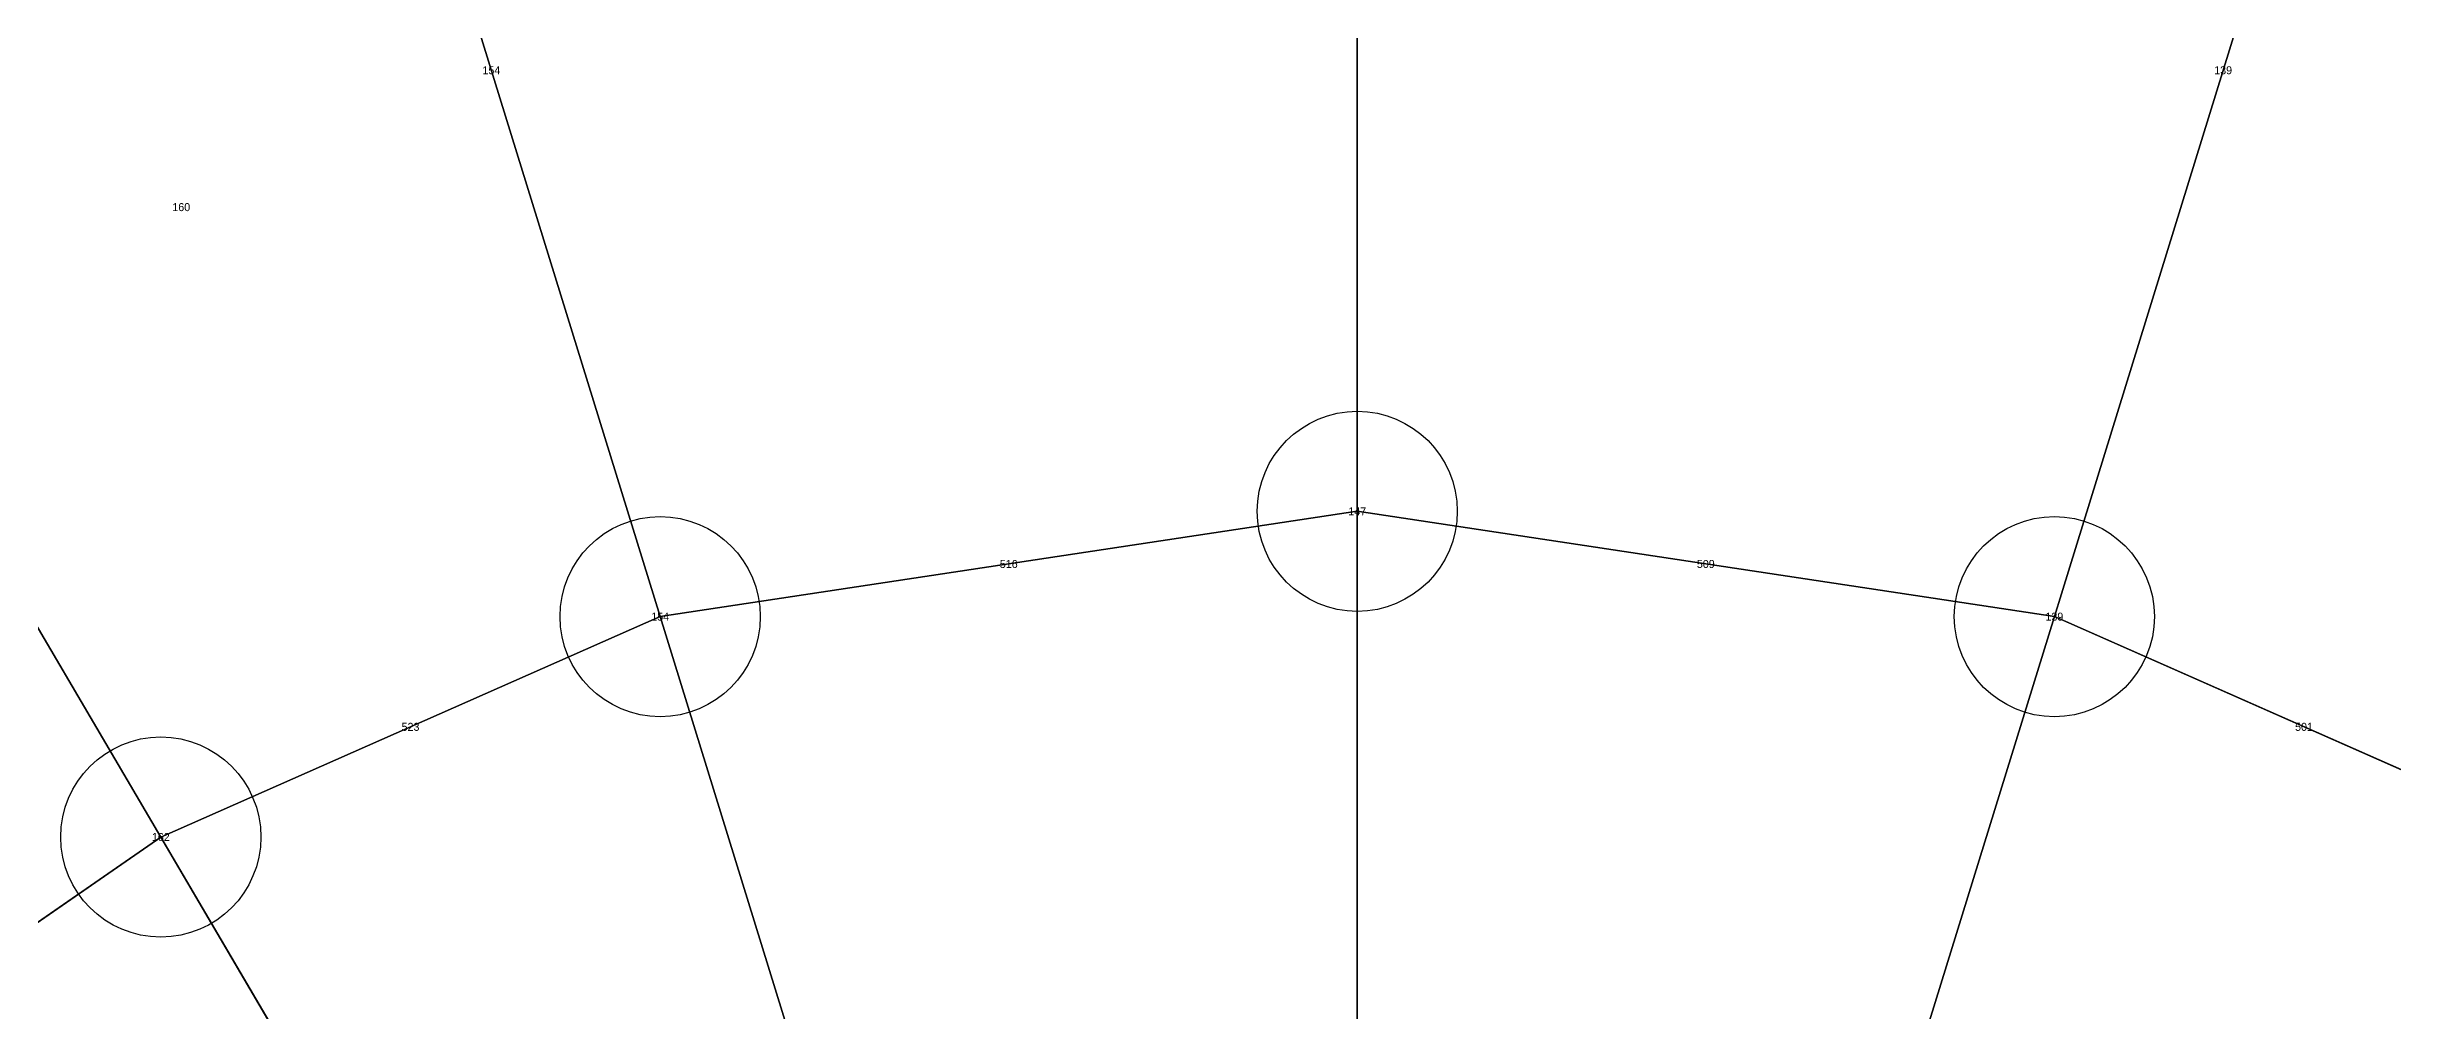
# Model space of a CAD drawing. Extents: x -2.75 to 2.75, y -2.5 to 2.5.
# Drawn here: x -0.327 to 0.259, y 0.465 to 0.706 of the extents above; entities that cross this region are included whole.
import ezdxf
from ezdxf.enums import TextEntityAlignment as Align

# ---------------------------------------------------------------- set-up
doc = ezdxf.new("R2010")
doc.units = 0
doc.header["$MEASUREMENT"] = 0
doc.header["$PDMODE"] = 33
doc.header["$PDSIZE"] = 0.05
for name, color, linetype in [('BRANCHE INTERNO', 7, 'Continuous'), ('BRANCHES-Index', 7, 'Continuous'), ('Faces', 7, 'Continuous'), ('Faces-Index', 7, 'Continuous'), ('NODI-Index', 7, 'Continuous'), ('NODO INTRADOSSO INTERNO', 7, 'Continuous')]:
    doc.layers.add(name, color=color, linetype=linetype)

msp = doc.modelspace()

# ---------------------------------------------------------------- linework, layer by layer
at = {"layer": 'BRANCHE INTERNO'}
for p, q in [((0, 0.59005, 2.58517), (0, 0.87578, 2.50285)), ((-0.17421, 0.56374, 2.58517), (-0.25857, 0.83674, 2.50285)), ((0.17421, 0.56374, 2.58517), (0.25857, 0.83674, 2.50285)), ((-0.299, 0.50868, 2.58517), (-0.44379, 0.75502, 2.50285)), ((0, 0.59005, 2.58517), (-0.17421, 0.56374, 2.58517)), ((0, 0.29689, 2.63498), (0, 0.59005, 2.58517)), ((0.17421, 0.56374, 2.58517), (0, 0.59005, 2.58517)), ((-0.17421, 0.56374, 2.58517), (-0.299, 0.50868, 2.58517)), ((-0.08765, 0.28366, 2.63498), (-0.17421, 0.56374, 2.58517)), ((0.08765, 0.28366, 2.63498), (0.17421, 0.56374, 2.58517)), ((0.299, 0.50868, 2.58517), (0.17421, 0.56374, 2.58517)), ((-0.299, 0.50868, 2.58517), (-0.37112, 0.45873, 2.58517)), ((-0.15044, 0.25595, 2.63498), (-0.299, 0.50868, 2.58517))]:
    msp.add_line(p, q, dxfattribs=at)
at = {"layer": 'Faces'}
for points in [[(0, 0.59005, 2.58517), (-0.17421, 0.56374, 2.58517), (-0.25857, 0.83674, 2.50285), (0, 0.87578, 2.50285)], [(0.17421, 0.56374, 2.58517), (0, 0.59005, 2.58517), (0, 0.87578, 2.50285), (0.25857, 0.83674, 2.50285)], [(-0.17421, 0.56374, 2.58517), (-0.299, 0.50868, 2.58517), (-0.44379, 0.75502, 2.50285), (-0.25857, 0.83674, 2.50285)], [(0.299, 0.50868, 2.58517), (0.17421, 0.56374, 2.58517), (0.25857, 0.83674, 2.50285), (0.44379, 0.75502, 2.50285)], [(-0.299, 0.50868, 2.58517), (-0.37112, 0.45873, 2.58517), (-0.55083, 0.68087, 2.50285), (-0.44379, 0.75502, 2.50285)], [(0, 0.29689, 2.63498), (-0.08765, 0.28366, 2.63498), (-0.17421, 0.56374, 2.58517), (0, 0.59005, 2.58517)], [(0.08765, 0.28366, 2.63498), (0, 0.29689, 2.63498), (0, 0.59005, 2.58517), (0.17421, 0.56374, 2.58517)], [(-0.08765, 0.28366, 2.63498), (-0.15044, 0.25595, 2.63498), (-0.299, 0.50868, 2.58517), (-0.17421, 0.56374, 2.58517)], [(0.15044, 0.25595, 2.63498), (0.08765, 0.28366, 2.63498), (0.17421, 0.56374, 2.58517), (0.299, 0.50868, 2.58517)], [(-0.15044, 0.25595, 2.63498), (-0.18673, 0.23081, 2.63498), (-0.37112, 0.45873, 2.58517), (-0.299, 0.50868, 2.58517)], [(0.18673, 0.23081, 2.63498), (0.15044, 0.25595, 2.63498), (0.299, 0.50868, 2.58517), (0.37112, 0.45873, 2.58517)]]:
    msp.add_3dface(points, dxfattribs=at)
at = {"layer": 'NODO INTRADOSSO INTERNO'}
for p in [(0, 0.59005, 2.58517), (-0.17421, 0.56374, 2.58517), (0.17421, 0.56374, 2.58517), (-0.299, 0.50868, 2.58517)]:
    msp.add_point(p, dxfattribs=at)

# ---------------------------------------------------------------- texts
at = {"layer": 'BRANCHES-Index'}
for s, p in [('154', (-0.21639, 0.70024, 2.54401)), ('139', (0.21639, 0.70024, 2.54401)), ('516', (-0.0871, 0.5769, 2.58517)), ('509', (0.0871, 0.5769, 2.58517)), ('523', (-0.2366, 0.53621, 2.58517)), ('501', (0.2366, 0.53621, 2.58517))]:
    msp.add_text(s, height=0.002, dxfattribs=at).set_placement(p, align=Align.MIDDLE_CENTER)
at = {"layer": 'Faces-Index'}
msp.add_text('160', height=0.002, dxfattribs=at).set_placement((-0.29389, 0.66605, 2.54401), align=Align.MIDDLE_CENTER)
at = {"layer": 'NODI-Index'}
for s, p in [('147', (0, 0.59005, 2.58517)), ('154', (-0.17421, 0.56374, 2.58517)), ('139', (0.17421, 0.56374, 2.58517)), ('162', (-0.299, 0.50868, 2.58517))]:
    msp.add_text(s, height=0.002, dxfattribs=at).set_placement(p, align=Align.MIDDLE_CENTER)

doc.saveas('drawing.dxf')
